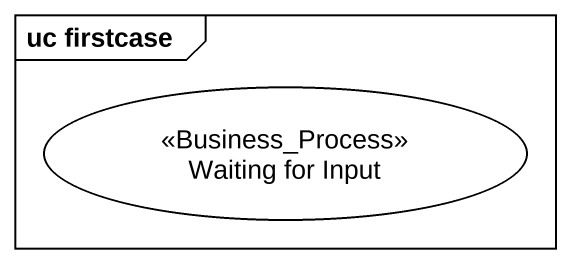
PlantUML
@startuml
mainframe uc firstcase
usecase "Waiting for Input" as Waiting_for_Input <<Business_Process>>
@enduml
